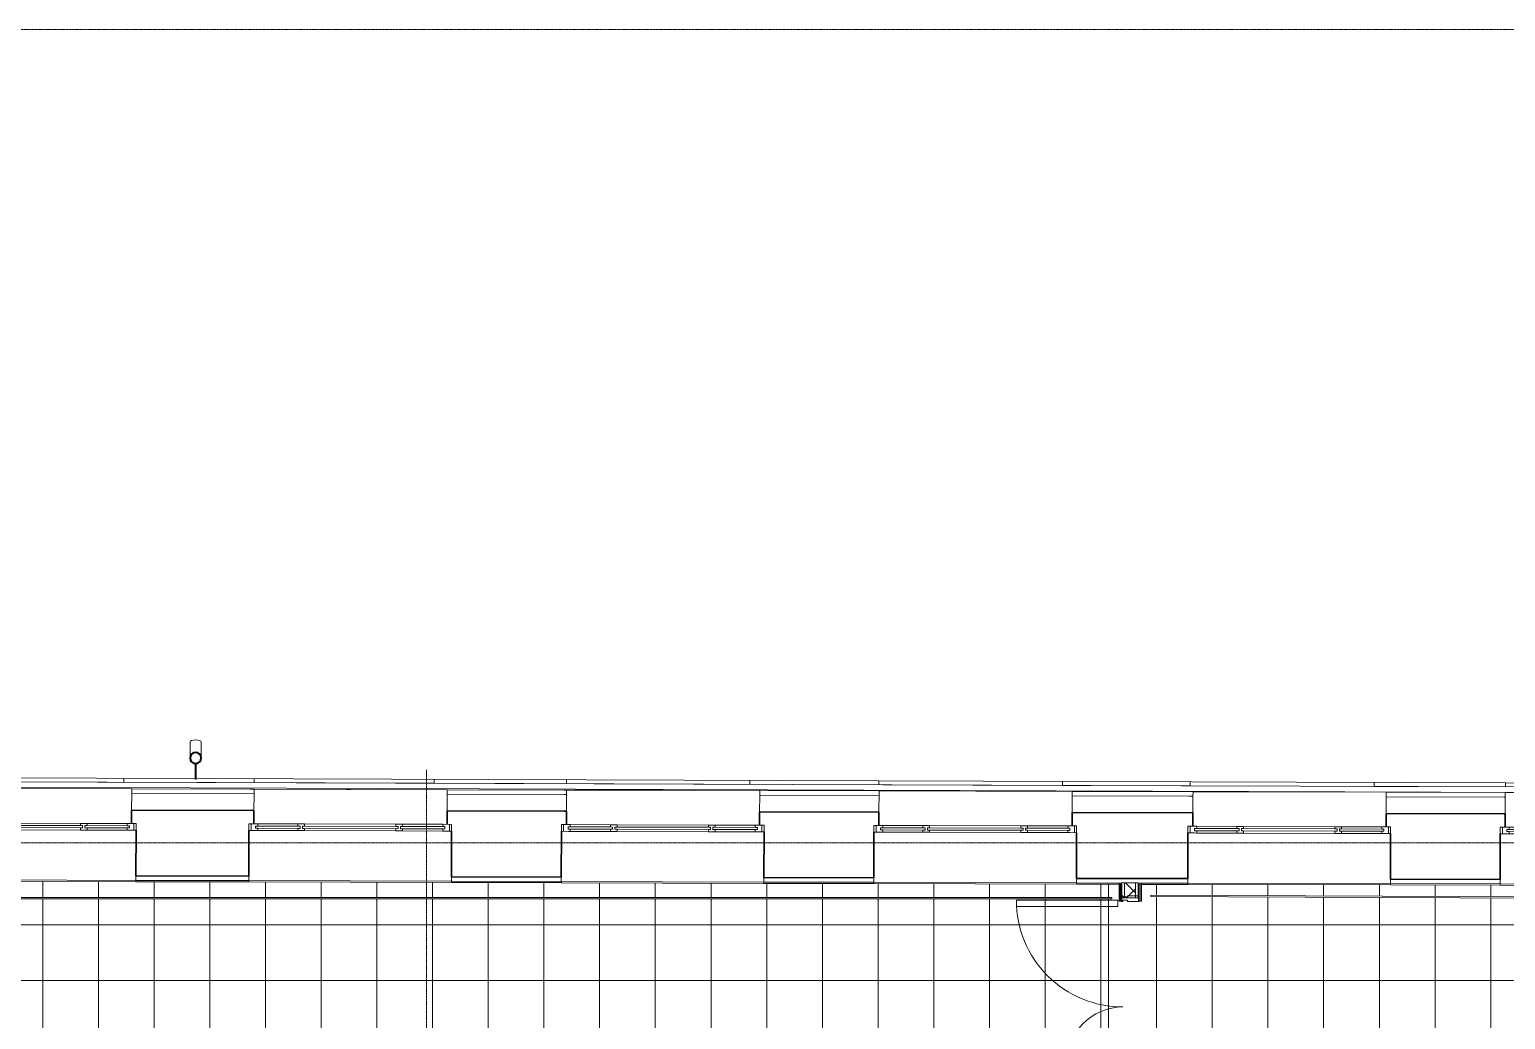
# Model space of a CAD drawing. Header units: millimetres. Extents: x -10915 to 62537, y -37640 to 44223.
# Drawn here: x 14484 to 27735, y 11361 to 20245 of the extents above; entities that cross this region are included whole.
import ezdxf

# ---------------------------------------------------------------- set-up
doc = ezdxf.new("R2010")
doc.units = ezdxf.units.MM
doc.linetypes.add('ADSK_Линия сетки', pattern=[25, 20, -2.5, 0, -2.5])
for name, color, linetype, lineweight in [('_ Окна', 7, 'Continuous', 9), ('Витраж', 7, 'Continuous', 9), ('Двери', 7, 'Continuous', 9), ('Обобщенные модели', 7, 'Continuous', 18), ('Окна', 7, 'Continuous', 9), ('Оси', 7, 'Continuous', 9), ('Перекрытие', 7, 'Continuous', 18), ('Перекрытие штриховка', 7, 'Continuous', 18), ('Стены внутренние', 7, 'Continuous', 18), ('Стены наружные', 7, 'Continuous', 18), ('Стены несущие', 7, 'Continuous', 30), ('Стены отделка', 7, 'Continuous', 30), ('Стены штриховка', 7, 'Continuous', 9)]:
    doc.layers.add(name, color=color, linetype=linetype, lineweight=lineweight)

# ---------------------------------------------------------------- blocks, each defined once
blk = doc.blocks.new('окно трехпол с фрамугой - 1800 и 1820х2300_h___нов_ ок15-2908112-План полов 4-го этажа')
at = {"layer": '_ Окна', "lineweight": 18}
for p, q in [((-830, 175), (-910, 175)), ((-910, 175), (-910, 115)), ((-850, 135), (-850, 155)), ((-850, 155), (-830, 155)), ((-850, 135), (-830, 135)), ((-830, 155), (-830, 175)), ((-830, 135), (-830, 115)), ((-410, 175), (-470, 175)), ((-470, 175), (-470, 155)), ((-470, 155), (-450, 155)), ((-470, 135), (-470, 115)), ((-450, 135), (-470, 135)), ((-450, 155), (-450, 135)), ((-430, 135), (-430, 155)), ((-430, 155), (-410, 155)), ((-430, 135), (-410, 135)), ((-410, 155), (-410, 175)), ((-410, 135), (-410, 115)), ((470, 175), (410, 175)), ((410, 175), (410, 155)), ((410, 155), (430, 155)), ((410, 135), (410, 115)), ((430, 135), (410, 135)), ((430, 155), (430, 135)), ((450, 135), (450, 155)), ((450, 155), (470, 155)), ((450, 135), (470, 135)), ((470, 155), (470, 175)), ((470, 135), (470, 115)), ((830, 175), (830, 155)), ((910, 175), (830, 175)), ((830, 155), (850, 155)), ((830, 135), (830, 115)), ((850, 135), (830, 135)), ((850, 155), (850, 135)), ((910, 115), (910, 175)), ((-910, 115), (-850, 115)), ((-830, 115), (-850, 115)), ((-450, 115), (-470, 115)), ((-450, 115), (-430, 115)), ((-410, 115), (-430, 115)), ((430, 115), (410, 115)), ((430, 115), (450, 115)), ((470, 115), (450, 115)), ((850, 115), (830, 115)), ((850, 115), (910, 115))]:
    blk.add_line(p, q, dxfattribs=at)
at = {"layer": '_ Окна'}
for p, q in [((-890, 115), (-890, 175)), ((-850, 135), (-450, 135)), ((-830, 155), (-470, 155)), ((-430, 135), (430, 135)), ((-410, 155), (410, 155)), ((450, 135), (850, 135)), ((470, 155), (830, 155)), ((890, 115), (890, 175))]:
    blk.add_line(p, q, dxfattribs=at)
at = {"layer": 'Окна'}
for p, q in [((-830, 175), (-470, 175)), ((-410, 175), (410, 175)), ((470, 175), (830, 175)), ((-470, 115), (-830, 115)), ((410, 115), (-410, 115)), ((830, 115), (470, 115))]:
    blk.add_line(p, q, dxfattribs=at)
blk = doc.blocks.new('окно трехпол с фрамугой - 1800 и 1820х2300_h___нов_ ок15-V25-План полов 4-го этажа')
at = {"layer": '_ Окна', "lineweight": 18}
for p, q in [((-830, 175), (-910, 175)), ((-910, 175), (-910, 115)), ((-850, 135), (-850, 155)), ((-850, 155), (-830, 155)), ((-850, 135), (-830, 135)), ((-830, 155), (-830, 175)), ((-830, 135), (-830, 115)), ((-410, 175), (-470, 175)), ((-470, 175), (-470, 155)), ((-470, 155), (-450, 155)), ((-470, 135), (-470, 115)), ((-450, 135), (-470, 135)), ((-450, 155), (-450, 135)), ((-430, 135), (-430, 155)), ((-430, 155), (-410, 155)), ((-430, 135), (-410, 135)), ((-410, 155), (-410, 175)), ((-410, 135), (-410, 115)), ((470, 175), (410, 175)), ((410, 175), (410, 155)), ((410, 155), (430, 155)), ((410, 135), (410, 115)), ((430, 135), (410, 135)), ((430, 155), (430, 135)), ((450, 135), (450, 155)), ((450, 155), (470, 155)), ((450, 135), (470, 135)), ((470, 155), (470, 175)), ((470, 135), (470, 115)), ((830, 175), (830, 155)), ((910, 175), (830, 175)), ((830, 155), (850, 155)), ((830, 135), (830, 115)), ((850, 135), (830, 135)), ((850, 155), (850, 135)), ((910, 115), (910, 175)), ((-910, 115), (-850, 115)), ((-830, 115), (-850, 115)), ((-450, 115), (-470, 115)), ((-450, 115), (-430, 115)), ((-410, 115), (-430, 115)), ((430, 115), (410, 115)), ((430, 115), (450, 115)), ((470, 115), (450, 115)), ((850, 115), (830, 115)), ((850, 115), (910, 115))]:
    blk.add_line(p, q, dxfattribs=at)
at = {"layer": '_ Окна'}
for p, q in [((-890, 115), (-890, 175)), ((-850, 135), (-450, 135)), ((-830, 155), (-470, 155)), ((-430, 135), (430, 135)), ((-410, 155), (410, 155)), ((450, 135), (850, 135)), ((470, 155), (830, 155)), ((890, 115), (890, 175))]:
    blk.add_line(p, q, dxfattribs=at)
at = {"layer": 'Окна'}
for p, q in [((-830, 175), (-470, 175)), ((-410, 175), (410, 175)), ((470, 175), (830, 175)), ((-470, 115), (-830, 115)), ((410, 115), (-410, 115)), ((830, 115), (470, 115))]:
    blk.add_line(p, q, dxfattribs=at)
blk = doc.blocks.new('окно трехпол с фрамугой - 1800 и 1820х2300_h___нов_ ок15-V26-План полов 4-го этажа')
at = {"layer": '_ Окна', "lineweight": 18}
for p, q in [((-830, 175), (-910, 175)), ((-910, 175), (-910, 115)), ((-850, 135), (-850, 155)), ((-850, 155), (-830, 155)), ((-850, 135), (-830, 135)), ((-830, 155), (-830, 175)), ((-830, 135), (-830, 115)), ((-410, 175), (-470, 175)), ((-470, 175), (-470, 155)), ((-470, 155), (-450, 155)), ((-470, 135), (-470, 115)), ((-450, 135), (-470, 135)), ((-450, 155), (-450, 135)), ((-430, 135), (-430, 155)), ((-430, 155), (-410, 155)), ((-430, 135), (-410, 135)), ((-410, 155), (-410, 175)), ((-410, 135), (-410, 115)), ((470, 175), (410, 175)), ((410, 175), (410, 155)), ((410, 155), (430, 155)), ((410, 135), (410, 115)), ((430, 135), (410, 135)), ((430, 155), (430, 135)), ((450, 135), (450, 155)), ((450, 155), (470, 155)), ((450, 135), (470, 135)), ((470, 155), (470, 175)), ((470, 135), (470, 115)), ((830, 175), (830, 155)), ((910, 175), (830, 175)), ((830, 155), (850, 155)), ((830, 135), (830, 115)), ((850, 135), (830, 135)), ((850, 155), (850, 135)), ((910, 115), (910, 175)), ((-910, 115), (-850, 115)), ((-830, 115), (-850, 115)), ((-450, 115), (-470, 115)), ((-450, 115), (-430, 115)), ((-410, 115), (-430, 115)), ((430, 115), (410, 115)), ((430, 115), (450, 115)), ((470, 115), (450, 115)), ((850, 115), (830, 115)), ((850, 115), (910, 115))]:
    blk.add_line(p, q, dxfattribs=at)
at = {"layer": '_ Окна'}
for p, q in [((-890, 115), (-890, 175)), ((-850, 135), (-450, 135)), ((-830, 155), (-470, 155)), ((-430, 135), (430, 135)), ((-410, 155), (410, 155)), ((450, 135), (850, 135)), ((470, 155), (830, 155)), ((890, 115), (890, 175))]:
    blk.add_line(p, q, dxfattribs=at)
at = {"layer": 'Окна'}
for p, q in [((-830, 175), (-470, 175)), ((-410, 175), (410, 175)), ((470, 175), (830, 175)), ((-470, 115), (-830, 115)), ((410, 115), (-410, 115)), ((830, 115), (470, 115))]:
    blk.add_line(p, q, dxfattribs=at)
blk = doc.blocks.new('окно трехпол с фрамугой - 1800 и 1820х2300_h___нов_ ок15-V27-План полов 4-го этажа')
at = {"layer": '_ Окна', "lineweight": 18}
for p, q in [((-830, 175), (-910, 175)), ((-910, 175), (-910, 115)), ((-850, 135), (-850, 155)), ((-850, 155), (-830, 155)), ((-850, 135), (-830, 135)), ((-830, 155), (-830, 175)), ((-830, 135), (-830, 115)), ((-410, 175), (-470, 175)), ((-470, 175), (-470, 155)), ((-470, 155), (-450, 155)), ((-470, 135), (-470, 115)), ((-450, 135), (-470, 135)), ((-450, 155), (-450, 135)), ((-430, 135), (-430, 155)), ((-430, 155), (-410, 155)), ((-430, 135), (-410, 135)), ((-410, 155), (-410, 175)), ((-410, 135), (-410, 115)), ((470, 175), (410, 175)), ((410, 175), (410, 155)), ((410, 155), (430, 155)), ((410, 135), (410, 115)), ((430, 135), (410, 135)), ((430, 155), (430, 135)), ((450, 135), (450, 155)), ((450, 155), (470, 155)), ((450, 135), (470, 135)), ((470, 155), (470, 175)), ((470, 135), (470, 115)), ((830, 175), (830, 155)), ((910, 175), (830, 175)), ((830, 155), (850, 155)), ((830, 135), (830, 115)), ((850, 135), (830, 135)), ((850, 155), (850, 135)), ((910, 115), (910, 175)), ((-910, 115), (-850, 115)), ((-830, 115), (-850, 115)), ((-450, 115), (-470, 115)), ((-450, 115), (-430, 115)), ((-410, 115), (-430, 115)), ((430, 115), (410, 115)), ((430, 115), (450, 115)), ((470, 115), (450, 115)), ((850, 115), (830, 115)), ((850, 115), (910, 115))]:
    blk.add_line(p, q, dxfattribs=at)
at = {"layer": '_ Окна'}
for p, q in [((-890, 115), (-890, 175)), ((-850, 135), (-450, 135)), ((-830, 155), (-470, 155)), ((-430, 135), (430, 135)), ((-410, 155), (410, 155)), ((450, 135), (850, 135)), ((470, 155), (830, 155)), ((890, 115), (890, 175))]:
    blk.add_line(p, q, dxfattribs=at)
at = {"layer": 'Окна'}
for p, q in [((-830, 175), (-470, 175)), ((-410, 175), (410, 175)), ((470, 175), (830, 175)), ((-470, 115), (-830, 115)), ((410, 115), (-410, 115)), ((830, 115), (470, 115))]:
    blk.add_line(p, q, dxfattribs=at)
blk = doc.blocks.new('окно трехпол с фрамугой - 1800 и 1820х2300_h___нов_ ок15-V28-План полов 4-го этажа')
at = {"layer": '_ Окна', "lineweight": 18}
for p, q in [((-830, 175), (-910, 175)), ((-910, 175), (-910, 115)), ((-850, 135), (-850, 155)), ((-850, 155), (-830, 155)), ((-850, 135), (-830, 135)), ((-830, 155), (-830, 175)), ((-830, 135), (-830, 115)), ((-410, 175), (-470, 175)), ((-470, 175), (-470, 155)), ((-470, 155), (-450, 155)), ((-470, 135), (-470, 115)), ((-450, 135), (-470, 135)), ((-450, 155), (-450, 135)), ((-430, 135), (-430, 155)), ((-430, 155), (-410, 155)), ((-430, 135), (-410, 135)), ((-410, 155), (-410, 175)), ((-410, 135), (-410, 115)), ((470, 175), (410, 175)), ((410, 175), (410, 155)), ((410, 155), (430, 155)), ((410, 135), (410, 115)), ((430, 135), (410, 135)), ((430, 155), (430, 135)), ((450, 135), (450, 155)), ((450, 155), (470, 155)), ((450, 135), (470, 135)), ((470, 155), (470, 175)), ((470, 135), (470, 115)), ((830, 175), (830, 155)), ((910, 175), (830, 175)), ((830, 155), (850, 155)), ((830, 135), (830, 115)), ((850, 135), (830, 135)), ((850, 155), (850, 135)), ((910, 115), (910, 175)), ((-910, 115), (-850, 115)), ((-830, 115), (-850, 115)), ((-450, 115), (-470, 115)), ((-450, 115), (-430, 115)), ((-410, 115), (-430, 115)), ((430, 115), (410, 115)), ((430, 115), (450, 115)), ((470, 115), (450, 115)), ((850, 115), (830, 115)), ((850, 115), (910, 115))]:
    blk.add_line(p, q, dxfattribs=at)
at = {"layer": '_ Окна'}
for p, q in [((-890, 115), (-890, 175)), ((-850, 135), (-450, 135)), ((-830, 155), (-470, 155)), ((-430, 135), (430, 135)), ((-410, 155), (410, 155)), ((450, 135), (850, 135)), ((470, 155), (830, 155)), ((890, 115), (890, 175))]:
    blk.add_line(p, q, dxfattribs=at)
at = {"layer": 'Окна'}
for p, q in [((-830, 175), (-470, 175)), ((-410, 175), (410, 175)), ((470, 175), (830, 175)), ((-470, 115), (-830, 115)), ((410, 115), (-410, 115)), ((830, 115), (470, 115))]:
    blk.add_line(p, q, dxfattribs=at)
blk = doc.blocks.new('окно трехпол с фрамугой - 1800 и 1820х2300_h___нов_ ок15-V29-План полов 4-го этажа')
at = {"layer": '_ Окна', "lineweight": 18}
for p, q in [((-830, 175), (-910, 175)), ((-910, 175), (-910, 115)), ((-850, 135), (-850, 155)), ((-850, 155), (-830, 155)), ((-850, 135), (-830, 135)), ((-830, 155), (-830, 175)), ((-830, 135), (-830, 115)), ((-410, 175), (-470, 175)), ((-470, 175), (-470, 155)), ((-470, 155), (-450, 155)), ((-470, 135), (-470, 115)), ((-450, 135), (-470, 135)), ((-450, 155), (-450, 135)), ((-430, 135), (-430, 155)), ((-430, 155), (-410, 155)), ((-430, 135), (-410, 135)), ((-410, 155), (-410, 175)), ((-410, 135), (-410, 115)), ((470, 175), (410, 175)), ((410, 175), (410, 155)), ((410, 155), (430, 155)), ((410, 135), (410, 115)), ((430, 135), (410, 135)), ((430, 155), (430, 135)), ((450, 135), (450, 155)), ((450, 155), (470, 155)), ((450, 135), (470, 135)), ((470, 155), (470, 175)), ((470, 135), (470, 115)), ((830, 175), (830, 155)), ((910, 175), (830, 175)), ((830, 155), (850, 155)), ((830, 135), (830, 115)), ((850, 135), (830, 135)), ((850, 155), (850, 135)), ((910, 115), (910, 175)), ((-910, 115), (-850, 115)), ((-830, 115), (-850, 115)), ((-450, 115), (-470, 115)), ((-450, 115), (-430, 115)), ((-410, 115), (-430, 115)), ((430, 115), (410, 115)), ((430, 115), (450, 115)), ((470, 115), (450, 115)), ((850, 115), (830, 115)), ((850, 115), (910, 115))]:
    blk.add_line(p, q, dxfattribs=at)
at = {"layer": '_ Окна'}
for p, q in [((-890, 115), (-890, 175)), ((-850, 135), (-450, 135)), ((-830, 155), (-470, 155)), ((-430, 135), (430, 135)), ((-410, 155), (410, 155)), ((450, 135), (850, 135)), ((470, 155), (830, 155)), ((890, 115), (890, 175))]:
    blk.add_line(p, q, dxfattribs=at)
at = {"layer": 'Окна'}
for p, q in [((-830, 175), (-470, 175)), ((-410, 175), (410, 175)), ((470, 175), (830, 175)), ((-470, 115), (-830, 115)), ((410, 115), (-410, 115)), ((830, 115), (470, 115))]:
    blk.add_line(p, q, dxfattribs=at)
blk = doc.blocks.new('Водосток - Тип 1 _карниз больше 490мм_-V34-План полов 4-го этажа')
at = {"layer": 'Обобщенные модели', "lineweight": 9}
h = blk.add_hatch(dxfattribs=at)
h.set_pattern_fill('FP_68', color=256, style=0, pattern_type=2)
h.set_pattern_definition([(45, (-15850, -13548.13), (-106.066, 106.066), [])])
h.paths.add_polyline_path([(125, 110), (147, 115), (165, 131), (174, 150), (174, 171), (164, 191), (147, 205), (125, 210), (103, 205), (86, 191), (76, 171), (77, 147), (86, 129), (103, 115), (117, 112)])
at = {"layer": 'Обобщенные модели'}
for p, q in [((75, 306), (75, 264)), ((175, 264), (175, 306)), ((120, 109), (120, -30)), ((130, -30), (130, 109)), ((120, -30), (130, -30))]:
    blk.add_line(p, q, dxfattribs=at)
at = {"layer": 'Обобщенные модели', "flags": 128}
for points in [[(75, 173), (75, 174), (75, 177), (75, 180), (75, 183), (75, 186), (75, 190), (75, 193), (75, 197), (75, 201), (75, 205), (75, 210), (75, 214), (75, 219), (75, 224), (75, 229), (75, 234), (75, 239), (75, 245), (75, 250), (75, 256), (75, 261), (75, 264)], [(175, 264), (175, 258), (175, 252), (175, 247), (175, 242), (175, 236), (175, 231), (175, 226), (175, 221), (175, 216), (175, 212), (175, 207), (175, 203), (175, 199), (175, 195), (175, 191), (175, 188), (175, 184), (175, 181), (175, 178), (175, 175), (175, 173)]]:
    blk.add_lwpolyline(points, dxfattribs=at)
at = {"layer": 'Обобщенные модели'}
for start, end in [(90, 270), (270, 90)]:
    blk.add_arc((125, 160), 52, start, end, dxfattribs=at)
at = {"layer": 'Обобщенные модели', "lineweight": 40}
for start, end in [(90, 270), (270, 90)]:
    blk.add_arc((125, 160), 50, start, end, dxfattribs=at)
at = {"layer": 'Обобщенные модели'}
for start_param, end_param in [(4.712389, 6.283185), (3.141593, 4.712389)]:
    blk.add_ellipse((125, 306), major_axis=(-50, 0), ratio=0.309017, start_param=start_param, end_param=end_param, dxfattribs=at)
blk = doc.blocks.new('Витражная двухстворчатая дверь - Входная двухстворчатая левая-6453929-План полов 4-го этажа')
at = {"layer": 'Двери'}
for p, q in [((-740, -45), (-685, -45)), ((-740, -45), (-740, -957)), ((-685, -957), (-685, -45)), ((685, -45), (740, -45)), ((685, -502), (685, -45)), ((740, -502), (740, -45)), ((685, -502), (740, -502)), ((740, -502), (685, -502)), ((-740, -957), (-685, -957))]:
    blk.add_line(p, q, dxfattribs=at)
for centre, radius, start, end in [((-740, 0), 957, 270, 0), ((720, 0), 503, 180, 272.28)]:
    blk.add_arc(centre, radius, start, end, dxfattribs=at)
blk = doc.blocks.new('Прямоугольный импост - Импост структурный с накладкой - 160мм-V35-План полов 4-го этажа')
at = {"layer": 'Витраж', "lineweight": 18}
for p, q in [((-25, 0), (-25, 17)), ((-25, 17), (25, 17)), ((-15, 0), (-25, 0)), ((-15, -40), (-15, 0)), ((25, 0), (15, 0)), ((15, 0), (15, -40)), ((25, 17), (25, 0)), ((-25, -140), (-25, -40)), ((-25, -40), (-15, -40)), ((15, -40), (25, -40)), ((25, -40), (25, -140)), ((25, -140), (-25, -140))]:
    blk.add_line(p, q, dxfattribs=at)

msp = doc.modelspace()

# ---------------------------------------------------------------- hatches: boundary and pattern name
at = {"layer": 'Перекрытие штриховка', "lineweight": 9, "true_color": 0x787878}
h = msp.add_hatch(dxfattribs=at)
h.set_pattern_fill('FP_65', color=8, style=0, pattern_type=2)
h.set_pattern_definition([(0, (4602.2, 37211.3), (0, 500), []), (90, (4602.2, 37211.3), (-500, 3e-14), [])])
h.paths.add_polyline_path([(149.565, 8595), (149.565, 8595.058), (137.378, 8595)])
h.paths.add_polyline_path([(6974.245, 8604.011), (6976.272, 8602.011), (6976.012, 8604.011)])
h.paths.add_polyline_path([(6146.031, 8595), (6146.031, 8604.011), (6974.245, 8604.011), (6973.882, 8622.011), (6146.031, 8622.011), (6146.031, 8632.011), (6960.881, 8632.011), (6956.754, 8950), (7565, 8950), (7565, 8806.238), (8340, 8806.238), (8340, 8790.238), (13119.116, 8790.238), (13119.116, 8758.238), (13204.508, 8758.238), (13201.91, 8762.738), (13474.708, 8920.238), (13479.208, 8912.444), (13488.431, 8916.47), (13513.868, 8872.411), (13522.528, 8877.411), (13527.028, 8869.616), (13334.116, 8758.238), (14304.116, 8758.238), (13591.588, 9169.616), (13596.088, 9177.411), (13587.428, 9182.411), (13613.428, 9227.444), (13604.767, 9232.444), (13609.267, 9240.238), (14436.322, 8762.738), (14433.723, 8758.238), (14519.116, 8758.238), (14519.116, 8790.238), (16398.848, 8790.238), (16398.848, 8758.238), (17428.848, 8758.238), (17428.848, 8790.238), (17675.565, 8790.238), (17675.565, 9024.75), (17687.565, 9024.75), (17687.565, 9110.142), (17683.065, 9107.544), (17205.565, 9934.598), (17213.36, 9939.098), (17208.36, 9947.759), (17253.393, 9973.759), (17248.393, 9982.419), (17256.187, 9986.919), (17687.565, 9239.75), (17687.565, 10509.75), (17446.187, 10091.67), (17438.393, 10096.17), (17433.393, 10087.51), (17388.36, 10113.51), (17383.36, 10104.85), (17375.565, 10109.35), (17683.065, 10641.956), (17687.565, 10639.358), (17687.565, 10724.75), (17675.565, 10724.75), (17675.565, 10920.75), (17677.565, 10920.75), (17677.565, 10922.75), (24171.376, 10922.75), (24171.376, 10925.75), (17660.565, 10925.75), (17660.565, 10724.75), (17650.565, 10724.75), (17650.565, 10935.75), (24171.376, 10935.75), (24171.376, 12443.512), (13610.464, 12443.512), (13610.464, 12455.512), (24171.376, 12455.512), (24171.376, 12574.709), (10628.616, 12610.362), (10628.616, 12607.362), (13619.305, 12599.489), (13619.305, 12589.489), (10641.616, 12597.328), (10641.616, 12203.264), (10029.565, 12203.264), (10029.565, 12213.264), (10631.616, 12213.264), (10631.616, 12597.354), (10628.616, 12597.328), (10628.616, 12218.264), (10626.616, 12218.264), (10626.616, 12216.264), (10029.565, 12216.264), (10029.565, 12248.264), (9896.283, 12248.264), (9178.7, 11834.155), (9175.531, 11839.644), (9185.491, 11845.394), (9171.991, 11868.776), (9181.95, 11874.526), (9178.781, 11880.202), (9816.283, 12248.264), (8999.565, 12248.264), (8999.565, 12216.264), (7500.494, 12216.264), (7500.494, 12213.264), (8999.565, 12213.264), (8999.565, 12203.264), (7513.494, 12203.264), (7513.494, 11958.783), (7043.494, 11958.783), (7043.494, 12223.783), (5680, 12223.783), (5680, 12233.783), (7043.494, 12233.783), (7042.396, 12251.783), (5680, 12251.783), (5680, 12283.783), (3980, 12283.783), (3980, 12251.783), (2699.954, 12251.783), (2699.941, 12253.783), (2697.941, 12253.783), (2694.344, 12809.342), (2676.344, 12809.342), (2679.916, 12257.627), (2669.916, 12257.563), (2666.344, 12809.342), (180, 12809.342), (180, 8635), (1108.065, 8635), (1108.065, 8625), (161.565, 8625), (161.565, 8607), (1194.565, 8607), (1194.691, 8605), (1196.565, 8605), (1196.565, 8595), (4898.531, 8595), (4898.531, 8632.011), (5216.031, 8632.011), (5216.031, 8622.011), (4908.531, 8622.011), (4908.531, 8595), (4926.531, 8595), (4926.531, 8602.011), (4928.531, 8602.011), (4928.531, 8604.011), (5216.031, 8604.011), (5216.031, 8595), (6010.854, 8595), (5357.23, 8972.37), (5377.23, 9007.011), (6090.854, 8595), (6096.031, 8595)])
h.paths.add_polyline_path([(159.565, 8605), (161.565, 8607), (159.565, 8607)])
h.paths.add_polyline_path([(6973.882, 8632.011), (6970.882, 8935), (6971.95, 8935), (6971.95, 8937), (7550, 8937), (7550, 8935), (7552, 8935), (7552, 8806.238), (7555, 8806.238), (7555, 8940), (6966.885, 8940), (6971.95, 8632.011)])
h.paths.add_polyline_path([(170, 8635), (170, 12809.342), (152, 12809.342), (152, 12286.928), (161.565, 12286.928), (161.565, 8635)])
h.paths.add_polyline_path([(149.565, 8726.809), (149.565, 8726.928), (135.838, 8726.841)])
h.paths.add_polyline_path([(13212.116, 8758.238), (13216.055, 8758.238), (13215.07, 8759.944)])
h.paths.add_polyline_path([(16260, 8758.238), (16263.848, 8758.238), (16263.848, 8778.238), (16260, 8777.953)])
h.paths.add_polyline_path([(7520, 8758.238), (7520, 8905), (7512.386, 8904.915), (7514.289, 8758.238)])
h.paths.add_polyline_path([(14426.116, 8758.238), (14423.161, 8759.944), (14423.161, 8758.238)])
h.paths.add_polyline_path([(17677.565, 8788.238), (17677.565, 8790.238), (17675.565, 8790.238), (17677.484, 8788.32)])
h.paths.add_polyline_path([(17428.848, 8808.238), (17428.848, 8818.238), (17650.565, 8818.238), (17650.565, 9024.75), (17660.565, 9024.75), (17660.565, 8808.238), (17493.57, 8808.238)])
h.paths.add_polyline_path([(14842.631, 8808.238), (14519.116, 8808.238), (14519.116, 8818.238), (16398.848, 8818.238), (16398.848, 8808.238), (14908.715, 8808.238)])
h.paths.add_polyline_path([(8435.364, 8808.238), (8340, 8808.238), (8340, 8818.238), (13119.116, 8818.238), (13119.116, 8808.238), (8751.526, 8808.238)])
h.paths.add_polyline_path([(7739.734, 8826.206), (7740.183, 8826.95), (7739.513, 8826.95)])
h.paths.add_polyline_path([(7743.533, 9122.069), (7744.822, 9121.151), (7746.678, 9123.006), (7743.565, 9122.079)])
h.paths.add_polyline_path([(8039.397, 9118.27), (8038.947, 9117.526), (8039.618, 9117.526)])
h.paths.add_polyline_path([(8035.598, 8822.407), (8034.308, 8823.326), (8032.453, 8821.471), (8035.565, 8822.397)])
h.paths.add_polyline_path([(7963.065, 8817.238), (7755.565, 8817.92), (7741.998, 8822.844), (7736.797, 8831.879), (7736.484, 8833.048), (7735.28, 8835.559), (7734.565, 8983.221), (7735.247, 9106.238), (7741.189, 9120.491), (7747.684, 9125.315), (7750.065, 9125.035), (7752.565, 9126.52), (7880.117, 9127.238), (8023.565, 9126.557), (8037.133, 9121.632), (8042.334, 9112.597), (8042.647, 9111.428), (8043.847, 9109.233), (8044.611, 9069.235), (8054.636, 9069.235), (8054.636, 9056.245), (8044.611, 9056.245), (8043.884, 8838.238), (8037.942, 8823.985), (8029.731, 8819.509), (8029.065, 8819.441), (8026.565, 8817.957), (7963.789, 8817.238)])
h.paths.add_polyline_path([(7753.29, 8832.506), (7754.672, 8833.67), (7753.301, 8832.537)])
h.paths.add_polyline_path([(8025.277, 8832.506), (8025.536, 8833.481), (8026.565, 8833.799), (8025.9, 8835.238), (8024.272, 8834.447), (8024.946, 8832.506)])
h.paths.add_polyline_path([(7754.699, 9109.238), (7754.858, 9110.029), (7753.562, 9110.677), (7752.565, 9110.116), (7754.197, 9109.238)])
h.paths.add_polyline_path([(17687.565, 9117.75), (17687.565, 9121.689), (17685.86, 9120.704)])
h.paths.add_polyline_path([(17687.565, 10627.811), (17687.565, 10631.75), (17685.86, 10628.795)])
h.paths.add_polyline_path([(7498.305, 11968.783), (7503.494, 11968.783), (7503.494, 12203.264), (7500.494, 12203.264), (7500.494, 11973.783), (7498.494, 11973.783), (7498.494, 11971.783), (7058.494, 11971.783), (7058.494, 11973.783), (7056.494, 11973.783), (7056.494, 12251.783), (7053.494, 12251.783), (7053.494, 11968.783), (7488.494, 11968.783)])
h.paths.add_polyline_path([(7500.494, 12216.264), (7498.494, 12218.264), (7498.494, 12216.264)])
h.paths.add_polyline_path([(3611.225, 12223.783), (2703.915, 12223.783), (2703.915, 12233.783), (3980, 12233.783), (3980, 12223.783), (3677.74, 12223.783)])
h.paths.add_polyline_path([(7056.494, 12251.783), (7058.494, 12253.783), (7056.494, 12253.783)])
h.paths.add_polyline_path([(10628.616, 12610.362), (10626.616, 12612.367), (10626.616, 12610.367)])
h = msp.add_hatch(dxfattribs=at)
h.set_pattern_fill('FP_18', color=8, style=0, pattern_type=2)
h.set_pattern_definition([(0, (9602.2, 36211.3), (0, 500), []), (90, (9602.2, 36211.3), (-500, 3e-14), [])])
h.paths.add_polyline_path([(47086.468, 8849.26), (47087.212, 8848.811), (47087.212, 8849.482)])
h.paths.add_polyline_path([(47382.331, 8845.461), (47381.412, 8844.172), (47382.639, 8844.429), (47382.553, 8844.717)])
h.paths.add_polyline_path([(48911.614, 9646.429), (48913.614, 9644.429), (48913.614, 9646.429)])
h.paths.add_polyline_path([(24278.876, 12574.426), (24278.876, 12575.226), (24278.865, 12574.434)])
h.paths.add_polyline_path([(31985.904, 8790.238), (31983.904, 8788.238), (31985.904, 8788.238)])
h.paths.add_polyline_path([(44748.18, 8627.057), (47077.5, 8627.057), (47078.181, 8833.429), (47083.106, 8846.996), (47092.141, 8852.197), (47093.31, 8852.51), (47095.821, 8853.714), (47135.503, 8854.475), (47135.503, 8864.499), (47148.494, 8864.499), (47148.494, 8854.475), (47366.5, 8853.747), (47380.753, 8847.805), (47385.581, 8841.333), (47385.581, 8838.619), (47386.771, 8837.322), (47387.5, 8771.831), (47388.635, 8627.057), (47394.5, 8627.212), (47394.5, 8979.429), (47410.5, 8979.429), (47410.5, 9518.429), (47402.5, 9518.429), (47402.5, 9528.429), (47410.5, 9528.429), (47410.5, 9634.429), (47408.5, 9634.429), (47408.5, 9646.429), (48883.614, 9646.429), (48883.614, 9770), (48893.614, 9770), (48893.614, 9646.429), (48911.614, 9646.429), (48911.614, 9770), (48923.614, 9770), (48923.614, 9879.641), (48471.614, 10662.528), (48479.409, 10667.028), (48474.409, 10675.688), (48519.442, 10701.688), (48514.442, 10710.348), (48522.236, 10714.848), (48923.614, 10019.641), (48923.614, 10920.359), (48842.236, 10779.408), (48834.442, 10783.908), (48829.442, 10775.248), (48784.409, 10801.248), (48779.409, 10792.587), (48771.614, 10797.087), (48923.614, 11060.359), (48923.614, 11170), (48911.614, 11170), (48911.614, 12109.937), (48893.614, 12109.937), (48893.614, 11170), (48883.614, 11170), (48883.614, 12081.937), (48373.189, 12081.937), (48373.189, 12091.937), (48883.614, 12091.937), (48883.614, 12109.937), (48373.189, 12109.937), (48373.189, 12613.937), (48548.684, 12613.937), (48548.556, 12616.937), (48373.189, 12616.937), (48373.189, 12626.937), (48548.822, 12626.937), (48550.822, 12814.342), (46168.189, 12814.342), (46168.189, 12626.937), (46633.189, 12626.937), (46633.189, 12616.937), (46168.189, 12616.937), (46168.189, 12613.937), (46633.189, 12613.937), (46633.189, 12109.937), (44699.094, 12109.937), (44699.094, 12141.937), (42999.094, 12141.937), (42999.094, 12109.937), (39894.565, 12109.937), (39894.565, 12141.937), (39129.809, 12141.937), (39715.349, 11803.687), (39712.201, 11798.187), (39722.14, 11792.448), (39708.64, 11769.066), (39718.599, 11763.316), (39715.349, 11757.687), (39049.809, 12141.937), (38864.565, 12141.937), (38864.565, 12109.937), (37896.849, 12109.937), (37896.826, 12111.937), (37894.826, 12111.937), (37889.952, 12525.562), (37889.835, 12525.594), (37871.951, 12525.594), (37877.06, 12091.937), (38864.565, 12091.937), (38864.565, 12081.937), (37867.177, 12081.937), (37861.796, 12525.668), (35142.497, 12532.827), (35142.668, 12542.826), (37861.832, 12535.668), (37861.773, 12538.668), (24465.876, 12572.837), (24465.876, 12423.559), (24455.876, 12423.559), (24455.876, 12573.96), (24452.876, 12573.368), (24452.876, 12423.559), (24440.876, 12423.559), (24440.876, 12420.75), (24340.876, 12420.75), (24340.876, 12430.75), (24300.876, 12430.75), (24300.876, 12420.75), (24283.876, 12420.75), (24283.876, 12423.559), (24278.876, 12423.559), (24278.876, 12574.426), (24275.876, 12574.401), (24275.876, 12423.559), (24265.876, 12423.559), (24265.876, 12574.461), (24171.376, 12574.461), (24171.376, 12455.512), (24200.876, 12455.512), (24200.876, 12443.512), (24171.376, 12443.512), (24171.376, 10935.75), (24283.876, 10935.75), (24283.876, 10960.75), (24300.876, 10960.75), (24300.876, 10950.75), (24340.876, 10950.75), (24340.876, 10960.75), (24440.876, 10960.75), (24440.876, 10935.75), (31998.904, 10935.75), (31998.904, 10730.75), (31988.904, 10730.75), (31988.904, 10925.75), (24440.876, 10925.75), (24440.876, 10922.75), (31983.904, 10922.75), (31983.904, 10920.75), (31985.904, 10920.75), (31985.904, 10730.75), (31973.904, 10730.75), (31973.904, 10645.358), (31978.404, 10647.956), (32295.904, 10098.029), (32288.11, 10093.529), (32293.11, 10084.869), (32248.077, 10058.869), (32253.077, 10050.209), (32245.283, 10045.709), (31973.904, 10515.75), (31973.904, 9245.75), (32375.283, 9940.957), (32383.077, 9936.457), (32388.077, 9945.118), (32433.11, 9919.118), (32438.11, 9927.778), (32445.904, 9923.278), (31978.404, 9113.544), (31973.904, 9116.142), (31973.904, 9030.75), (31985.904, 9030.75), (31985.904, 8790.238), (31988.904, 8790.238), (31988.904, 9030.75), (31998.904, 9030.75), (31998.904, 8803.238), (35520, 8803.238), (35520, 8793.238), (31998.904, 8793.238), (31998.904, 8790.238), (35520, 8790.238), (35520, 8758.238), (35591.506, 8758.238), (35589.838, 8761.609), (36370.865, 9212.347), (36374.034, 9206.859), (36364.075, 9201.109), (36377.575, 9177.726), (36367.615, 9171.976), (36370.784, 9166.3), (35664, 8758.238), (36550, 8758.238), (36550, 8790.238), (38699.5, 8790.238), (38699.5, 8758.238), (38771.006, 8758.238), (38769.338, 8761.609), (39550.365, 9212.347), (39553.534, 9206.859), (39543.575, 9201.109), (39557.075, 9177.726), (39547.115, 9171.976), (39550.284, 9166.3), (38843.5, 8758.238), (39729.5, 8758.238), (39729.5, 8790.238), (40041.13, 8790.238), (40041.13, 8793.238), (39729.5, 8793.238), (39729.5, 8803.238), (40041.13, 8803.238), (40041.13, 9100.345), (41961.083, 9100.345), (41961.979, 8797.99), (41963.736, 8667.057), (42381.756, 8667.057), (42381.756, 8657.057), (41963.537, 8657.057), (41963.869, 8639.057), (42381.756, 8639.057), (42381.756, 8627.057), (42431.756, 8627.057), (43271.801, 9112.057), (43291.801, 9077.416), (42511.756, 8627.057), (43451.756, 8627.057), (43451.756, 8639.057), (44175, 8639.057), (44175.031, 8637.057), (44177, 8637.057), (44177, 8627.057), (44195, 8627.057), (44195, 8657.057), (43451.756, 8657.057), (43451.756, 8667.057), (44205, 8667.057), (44205, 8627.057)])
h.paths.add_polyline_path([(41950.758, 8637.057), (41950.426, 8638.744), (41948.868, 8637.057), (41950.736, 8637.057)])
h.paths.add_polyline_path([(41950.736, 8639.057), (41953.736, 8639.057), (41953.537, 8657.057), (41950.537, 8657.057)])
h.paths.add_polyline_path([(41951.083, 8667.057), (41953.426, 8667.057), (41951.083, 8983.221), (41951.083, 9090.345), (40051.13, 9090.345), (40051.13, 8803.238), (40054.13, 8803.238), (40054.13, 9085.345), (40056.13, 9085.345), (40056.13, 9087.345), (41946.083, 9087.345), (41946.083, 9085.345), (41948.083, 9085.345), (41948.978, 8797.99), (41950.868, 8667.057)])
h.paths.add_polyline_path([(31985.904, 8758.238), (32616.756, 8758.238), (32616.728, 8778.238), (31973.904, 8778.238), (31973.904, 8758.238), (31983.904, 8758.238)])
h.paths.add_polyline_path([(38776.5, 8758.238), (38784.285, 8758.238), (38782.129, 8761.488)])
h.paths.add_polyline_path([(35604.785, 8758.238), (35602.629, 8761.488), (35597, 8758.238), (35602.838, 8758.238)])
h.paths.add_polyline_path([(40054.13, 8790.238), (40054.13, 8793.238), (40051.13, 8793.238), (40051.13, 8790.238)])
h.paths.add_polyline_path([(40056.13, 8788.238), (40054.13, 8790.238), (40054.13, 8788.238)])
h.paths.add_polyline_path([(36802.446, 8793.238), (36550, 8793.238), (36550, 8803.238), (38699.5, 8803.238), (38699.5, 8793.238), (36893.264, 8793.238)])
h.paths.add_polyline_path([(47095.5, 8833.93), (47094.352, 8835.147), (47094.832, 8834.097)])
h.paths.add_polyline_path([(47369.5, 8833.936), (47370.939, 8835.433), (47370.377, 8836.429), (47369.5, 8834.81), (47369.5, 8834.136)])
h.paths.add_polyline_path([(31973.904, 9123.75), (31975.61, 9126.704), (31973.904, 9126.704)])
h.paths.add_polyline_path([(31973.904, 10633.811), (31975.61, 10634.795), (31973.904, 10637.75), (31973.904, 10634.795)])
h.paths.add_polyline_path([(24283.876, 10922.75), (24283.876, 10925.75), (24171.376, 10925.75), (24171.376, 10922.75), (24178.663, 10922.75)])
h.paths.add_polyline_path([(44847.212, 12081.937), (44699.094, 12081.937), (44699.094, 12091.937), (46633.189, 12091.937), (46633.189, 12081.937), (44890.918, 12081.937)])
h.paths.add_polyline_path([(42966.094, 12081.937), (39894.565, 12081.937), (39894.565, 12091.937), (42999.094, 12091.937), (42999.094, 12081.937)])
h.paths.add_polyline_path([(48911.614, 12109.937), (48913.614, 12111.937), (48911.614, 12111.937)])
h.paths.add_polyline_path([(35190.406, 12414.596), (24550.531, 12466.184), (24550.589, 12478.184), (35190.464, 12426.596)])
h.paths.add_polyline_path([(24438.376, 12470.75), (24440.876, 12470.75), (24439.833, 12574.837), (24438.376, 12574.837), (24438.376, 12567.99)])
h.paths.add_polyline_path([(37889.835, 12535.594), (37889.799, 12538.594), (37871.798, 12538.594), (37871.833, 12535.641), (37889.799, 12535.594)])
h.paths.add_polyline_path([(37891.776, 12538.589), (37891.799, 12538.594), (37891.75, 12540.562), (37889.952, 12538.594)])
h.paths.add_polyline_path([(37901.784, 12539.991), (37921.779, 12540.462), (37921.19, 12550.511), (37901.66, 12550.459), (37901.777, 12540.562)])
h.paths.add_polyline_path([(48608.346, 12601.937), (48588.558, 12602.15), (48588.686, 12601.937), (48606.423, 12601.937)])
h.paths.add_polyline_path([(46143.189, 12601.937), (46143.189, 12605.472), (46123.189, 12605.472), (46123.189, 12601.937)])
h.paths.add_polyline_path([(48576.685, 12613.937), (48576.685, 12616.937), (48558.716, 12616.937), (48558.684, 12613.937)])
h.paths.add_polyline_path([(48578.664, 12611.937), (48578.664, 12613.937), (48576.685, 12613.937)])
h.paths.add_polyline_path([(46155.189, 12613.937), (46158.189, 12613.937), (46158.189, 12616.937), (46155.189, 12616.937)])
h.paths.add_polyline_path([(46153.189, 12611.937), (46155.189, 12613.937), (46153.189, 12613.937)])
h.paths.add_polyline_path([(46158.189, 12626.937), (46158.189, 12814.342), (46155.189, 12814.342), (46155.189, 12626.937)])
h.paths.add_polyline_path([(48558.823, 12626.937), (48576.824, 12626.937), (48578.685, 12814.342), (48560.823, 12814.342), (48560.295, 12764.924)])
at = {"layer": 'Стены внутренние', "lineweight": 9}
h = msp.add_hatch(dxfattribs=at)
h.set_pattern_fill('FP_3', color=256, style=0, pattern_type=2)
h.set_pattern_definition([(45, (0, 0), (-106.066, 106.066), []), (135, (0, 0), (-106.066, -106.066), [])])
h.paths.add_polyline_path([(24313.376, 12453.559), (24413.376, 12453.559), (24413.376, 12586.072), (24313.376, 12586.336), (24313.376, 12584.898)])

# ---------------------------------------------------------------- linework, layer by layer
at = {"layer": 'Оси', "linetype": 'ADSK_Линия сетки'}
for p, q in [((-10114.729, 20245), (56004.853, 20245)), ((18049.565, -4909.651), (18049.565, 13602.465)), ((-10114.729, 12945), (56004.853, 12945))]:
    msp.add_line(p, q, dxfattribs=at)
at = {"layer": 'Перекрытие'}
for p, q in [((24171.376, 12574.709), (24171.376, 12455.512)), ((24171.376, 12443.512), (24171.376, 10935.75))]:
    msp.add_line(p, q, dxfattribs=at)
at = {"layer": 'Стены внутренние'}
for p, q in [((15439.338, 12609.697), (13619.344, 12614.489)), ((18272.575, 12602.239), (16452.581, 12607.03)), ((21077.508, 12594.854), (19257.514, 12599.646)), ((23883.494, 12587.467), (22063.5, 12592.259)), ((24550.531, 12466.184), (24550.589, 12478.184)), ((35190.406, 12414.596), (24550.531, 12466.184)), ((24550.589, 12478.184), (35190.464, 12426.596)), ((26702.451, 12580.046), (24882.458, 12584.837)), ((29505.962, 12572.665), (27685.968, 12577.457)), ((13610.464, 12455.512), (24200.876, 12455.512)), ((24200.876, 12443.512), (13610.464, 12443.512)), ((24200.876, 12443.512), (24200.876, 12455.512))]:
    msp.add_line(p, q, dxfattribs=at)
at = {"layer": 'Стены наружные'}
for p, q in [((10925, 13540.724), (15970.17, 13523.611)), ((15331.775, 13525.777), (15331.656, 13490.777)), ((15979.83, 13523.579), (22110.289, 13502.785)), ((16501.228, 13521.81), (16501.109, 13486.81)), ((18116.759, 13516.33), (18116.641, 13481.33)), ((18116.641, 13481.33), (10925, 13505.724)), ((10925, 13505.585), (24904.266, 13458.272)), ((29543.523, 13392.569), (10925, 13455.585)), ((13665.105, 13435.371), (15400.063, 13430.804)), ((13666.503, 13434.367), (15401.497, 13429.8)), ((15400.063, 13430.804), (15400.06, 13429.804)), ((16463.908, 13427.003), (16463.911, 13428.003)), ((16463.911, 13428.003), (18195.655, 13423.444)), ((16499.74, 13426.909), (18234.734, 13422.341)), ((23756.61, 13462.2), (18116.641, 13481.33)), ((18195.655, 13423.444), (18195.652, 13422.444)), ((19304.673, 13419.524), (21039.667, 13414.957)), ((19305.044, 13419.523), (19305.046, 13420.523)), ((19305.046, 13420.523), (21040.04, 13415.956)), ((19306.141, 13512.296), (19306.022, 13477.296)), ((20951.744, 13506.714), (20951.625, 13471.715)), ((21040.04, 13415.956), (21040.038, 13414.956)), ((22110.034, 13412.139), (22110.037, 13413.139)), ((22110.037, 13413.139), (23845.03, 13408.571)), ((22110.289, 13502.785), (22110.17, 13467.785)), ((22110.289, 13502.785), (27734.952, 13483.706)), ((22110.658, 13412.137), (23845.652, 13407.57)), ((23756.729, 13497.2), (23756.61, 13462.2)), ((29381.579, 13443.121), (23756.61, 13462.2)), ((23845.03, 13408.571), (23845.028, 13407.571)), ((24904.385, 13493.307), (24904.266, 13458.308)), ((24905.024, 13404.781), (24905.027, 13405.781)), ((24905.027, 13405.781), (26640.021, 13401.213)), ((24929.616, 13404.716), (26664.61, 13400.148)), ((26556.713, 13487.703), (26556.595, 13452.703)), ((26556.595, 13452.679), (27734.833, 13448.691)), ((26640.021, 13401.213), (26640.018, 13400.213)), ((27733.127, 13397.335), (29468.121, 13392.768)), ((27734.952, 13483.706), (27734.833, 13448.707)), ((27734.952, 13483.706), (33386.299, 13464.538)), ((15439.306, 12597.698), (13619.313, 12602.489)), ((18272.543, 12590.239), (16452.55, 12595.03)), ((21077.477, 12582.854), (19257.483, 12587.646)), ((23883.462, 12575.467), (22063.468, 12580.259)), ((26702.42, 12568.046), (24882.426, 12572.837)), ((29505.93, 12560.665), (27685.937, 12565.457))]:
    msp.add_line(p, q, dxfattribs=at)
at = {"layer": 'Стены несущие'}
for p, q in [((15400.997, 13239.801), (15400.681, 13119.801)), ((15400.997, 13239.801), (16499.24, 13236.909)), ((16498.924, 13116.91), (16499.24, 13236.909)), ((18234.234, 13232.342), (18233.918, 13112.342)), ((18234.234, 13232.342), (18234.234, 13232.342)), ((18234.234, 13232.342), (19284.173, 13229.578)), ((19304.173, 13229.525), (19284.173, 13229.578)), ((19303.857, 13109.525), (19304.173, 13229.525)), ((21039.167, 13224.957), (21038.851, 13104.958)), ((21039.167, 13224.957), (22110.158, 13222.138)), ((22109.842, 13102.138), (22110.158, 13222.138)), ((23845.152, 13217.57), (23844.836, 13097.571)), ((23850.152, 13217.557), (23845.152, 13217.57)), ((24929.116, 13214.717), (23850.152, 13217.557)), ((24928.8, 13094.717), (24929.116, 13214.717)), ((26664.11, 13210.149), (26663.794, 13090.15)), ((26664.11, 13210.149), (26664.11, 13210.149)), ((26664.11, 13210.149), (27722.627, 13207.362)), ((27732.627, 13207.336), (27722.627, 13207.362)), ((27732.311, 13087.337), (27732.627, 13207.336)), ((15440.523, 13059.696), (15439.443, 12649.697)), ((16452.687, 12647.03), (16453.766, 13057.028)), ((18273.76, 13052.237), (18272.68, 12642.238)), ((19257.62, 12639.646), (19258.699, 13049.644)), ((21078.693, 13044.853), (21077.613, 12634.854)), ((22063.605, 12632.258), (22064.685, 13042.257)), ((23884.678, 13037.466), (23883.599, 12627.467)), ((24882.563, 12624.837), (24883.642, 13034.836)), ((26703.636, 13030.044), (26702.557, 12620.046)), ((27686.074, 12617.457), (27687.153, 13027.455)), ((16452.687, 12647.03), (15439.443, 12649.697)), ((19257.62, 12639.646), (18272.68, 12642.238)), ((22063.605, 12632.258), (21077.613, 12634.854)), ((23883.599, 12627.467), (23883.599, 12627.467)), ((24859.411, 12624.898), (23883.599, 12627.467)), ((24859.411, 12624.898), (24882.563, 12624.837)), ((26702.557, 12620.046), (27686.074, 12617.457))]:
    msp.add_line(p, q, dxfattribs=at)
at = {"layer": 'Стены отделка', "lineweight": 9}
for p, q in [((15401.391, 13389.8), (15400.997, 13239.801)), ((15401.497, 13429.8), (15401.391, 13389.8)), ((16489.74, 13426.935), (15401.497, 13429.8)), ((16499.74, 13426.909), (16489.74, 13426.935)), ((16499.24, 13236.909), (16499.635, 13386.909)), ((16499.635, 13386.909), (16499.74, 13426.909)), ((18234.734, 13422.341), (18234.234, 13232.342)), ((19284.673, 13419.577), (18234.734, 13422.341)), ((19304.673, 13419.524), (19284.673, 13419.577)), ((19304.568, 13379.524), (19304.673, 13419.524)), ((21039.667, 13414.957), (21039.562, 13374.957)), ((22110.658, 13412.137), (21039.667, 13414.957)), ((22110.158, 13222.138), (22110.658, 13412.137)), ((23845.652, 13407.57), (23845.547, 13367.57)), ((23850.652, 13407.557), (23845.652, 13407.57)), ((24929.616, 13404.716), (23850.652, 13407.557)), ((24929.511, 13364.716), (24929.616, 13404.716)), ((26664.61, 13400.148), (26664.505, 13360.149)), ((27733.127, 13397.335), (26664.61, 13400.148)), ((27733.022, 13357.336), (27733.127, 13397.335)), ((19284.568, 13379.577), (19284.568, 13379.577)), ((19304.173, 13229.525), (19304.568, 13379.524)), ((21039.562, 13374.957), (21039.167, 13224.957)), ((23845.547, 13367.57), (23845.152, 13217.57)), ((23845.547, 13367.57), (23845.547, 13367.57)), ((24929.511, 13364.716), (24896.359, 13364.803)), ((24929.116, 13214.717), (24929.511, 13364.716)), ((26664.505, 13360.149), (26664.11, 13210.149)), ((27723.022, 13357.362), (27723.022, 13357.362)), ((27732.627, 13207.336), (27733.022, 13357.336)), ((19284.173, 13229.578), (19304.173, 13229.525)), ((24929.116, 13214.717), (24929.116, 13214.717)), ((27722.627, 13207.362), (27722.627, 13207.362)), ((15439.338, 12609.697), (15439.306, 12597.698)), ((15439.306, 12597.698), (16452.55, 12595.03)), ((15439.443, 12649.697), (15439.338, 12609.697)), ((15439.338, 12609.697), (16452.581, 12607.03)), ((16452.55, 12595.03), (16452.581, 12607.03)), ((16452.581, 12607.03), (16452.687, 12647.03)), ((16452.581, 12607.03), (16452.581, 12607.03)), ((18272.575, 12602.239), (18272.543, 12590.239)), ((18272.543, 12590.239), (19257.483, 12587.646)), ((18272.68, 12642.238), (18272.575, 12602.239)), ((19257.514, 12599.646), (18272.575, 12602.239)), ((19257.483, 12587.646), (19257.514, 12599.646)), ((19257.514, 12599.646), (19257.62, 12639.646)), ((21077.508, 12594.854), (21077.477, 12582.854)), ((21077.613, 12634.854), (21077.508, 12594.854)), ((22063.5, 12592.259), (21077.508, 12594.854)), ((22063.468, 12580.259), (22063.5, 12592.259)), ((22063.5, 12592.259), (22063.605, 12632.258)), ((23883.599, 12627.467), (23883.494, 12587.467)), ((24882.458, 12584.837), (24882.563, 12624.837)), ((26702.557, 12620.046), (26702.451, 12580.046)), ((27685.968, 12577.457), (27686.074, 12617.457)), ((21077.477, 12582.854), (22063.468, 12580.259)), ((23883.494, 12587.467), (23883.462, 12575.467)), ((23883.462, 12575.467), (24265.876, 12574.461)), ((24882.458, 12584.837), (23883.494, 12587.467)), ((24265.876, 12574.461), (24265.876, 12423.559)), ((24275.876, 12574.434), (24278.876, 12574.426)), ((24275.876, 12423.559), (24275.876, 12574.434)), ((24278.876, 12574.426), (24278.876, 12423.559)), ((24438.376, 12586.401), (24288.376, 12586.401)), ((24290.876, 12574.395), (24288.376, 12574.401)), ((24288.376, 12574.401), (24288.376, 12453.559)), ((24290.876, 12423.559), (24290.876, 12574.395)), ((24438.376, 12586.006), (24438.376, 12586.401)), ((24438.376, 12574.006), (24440.876, 12574)), ((24438.376, 12453.559), (24438.376, 12574.006)), ((24440.876, 12574), (24440.876, 12423.559)), ((24452.876, 12573.968), (24455.876, 12573.96)), ((24452.876, 12423.559), (24452.876, 12573.968)), ((24455.876, 12573.96), (24455.876, 12423.559)), ((24465.876, 12573.934), (24882.426, 12572.837)), ((24465.876, 12423.559), (24465.876, 12573.934)), ((24882.426, 12572.837), (24882.458, 12584.837)), ((26702.451, 12580.046), (26702.42, 12568.046)), ((26702.42, 12568.046), (27685.937, 12565.457)), ((27685.968, 12577.457), (26702.451, 12580.046)), ((27685.937, 12565.457), (27685.968, 12577.457)), ((24265.876, 12423.559), (24275.876, 12423.559)), ((24278.876, 12423.559), (24290.876, 12423.559)), ((24288.376, 12453.559), (24438.376, 12453.559)), ((24440.876, 12423.559), (24452.876, 12423.559)), ((24455.876, 12423.559), (24465.876, 12423.559))]:
    msp.add_line(p, q, dxfattribs=at)
at = {"layer": 'Стены штриховка'}
for p, q in [((16499.635, 13386.909), (15401.391, 13389.8)), ((18234.629, 13382.341), (19284.568, 13379.577)), ((19284.568, 13379.577), (19304.568, 13379.524)), ((22110.553, 13372.137), (21039.562, 13374.957)), ((23845.547, 13367.57), (24896.359, 13364.803)), ((26664.505, 13360.149), (26664.505, 13360.149)), ((27723.022, 13357.362), (26664.505, 13360.149)), ((27723.022, 13357.362), (27733.022, 13357.336)), ((15439.312, 12599.697), (16452.555, 12597.03)), ((18272.549, 12592.239), (19257.488, 12589.646)), ((21077.482, 12584.854), (22063.474, 12582.259)), ((23883.467, 12577.467), (24265.876, 12576.461)), ((24265.876, 12574.461), (24265.876, 12586.461)), ((24275.876, 12574.434), (24275.876, 12586.434)), ((24275.876, 12576.434), (24288.376, 12576.401)), ((24288.376, 12574.401), (24280.876, 12574.421)), ((24280.876, 12574.421), (24280.876, 12423.559)), ((24288.376, 12574.401), (24288.376, 12586.401)), ((24313.376, 12453.559), (24313.376, 12586.401)), ((24413.376, 12453.559), (24413.376, 12586.401)), ((24438.376, 12586.006), (24438.376, 12574.006)), ((24438.376, 12576.006), (24455.876, 12575.96)), ((24450.876, 12573.973), (24440.876, 12574)), ((24450.876, 12573.973), (24450.876, 12423.559)), ((24455.876, 12573.96), (24455.876, 12585.96)), ((24465.876, 12573.934), (24465.876, 12585.934)), ((24465.876, 12575.934), (24882.431, 12574.837)), ((26702.425, 12570.046), (27685.942, 12567.457))]:
    msp.add_line(p, q, dxfattribs=at)

# ---------------------------------------------------------------- block references
at = {"layer": 'Витраж', "extrusion": (0, 0, -1), "rotation": 270.0000000000001}
msp.add_blockref('Прямоугольный импост - Импост структурный с накладкой - 160мм-V35-План полов 4-го этажа', (-24300.876, 12445.75), dxfattribs=at)
at = {"layer": 'Двери', "rotation": 269.9999999999998}
msp.add_blockref('Витражная двухстворчатая дверь - Входная двухстворчатая левая-6453929-План полов 4-го этажа', (24300.876, 11690.75), dxfattribs=at)
at = {"layer": 'Обобщенные модели'}
msp.add_blockref('Водосток - Тип 1 _карниз больше 490мм_-V34-План полов 4-го этажа', (15850, 13548.131), dxfattribs=at)
at = {"layer": 'Окна', "rotation": 359.8491625167525}
for name, p in [('окно трехпол с фрамугой - 1800 и 1820х2300_h___нов_ ок15-2908112-План полов 4-го этажа', (14530.223, 12947.092)), ('окно трехпол с фрамугой - 1800 и 1820х2300_h___нов_ ок15-V25-План полов 4-го этажа', (17363.46, 12939.633)), ('окно трехпол с фрамугой - 1800 и 1820х2300_h___нов_ ок15-V26-План полов 4-го этажа', (20168.393, 12932.249)), ('окно трехпол с фрамугой - 1800 и 1820х2300_h___нов_ ок15-V27-План полов 4-го этажа', (22974.379, 12924.862)), ('окно трехпол с фрамугой - 1800 и 1820х2300_h___нов_ ок15-V28-План полов 4-го этажа', (25793.337, 12917.441)), ('окно трехпол с фрамугой - 1800 и 1820х2300_h___нов_ ок15-V29-План полов 4-го этажа', (28596.847, 12910.06))]:
    msp.add_blockref(name, p, dxfattribs=at)

doc.saveas('drawing.dxf')
